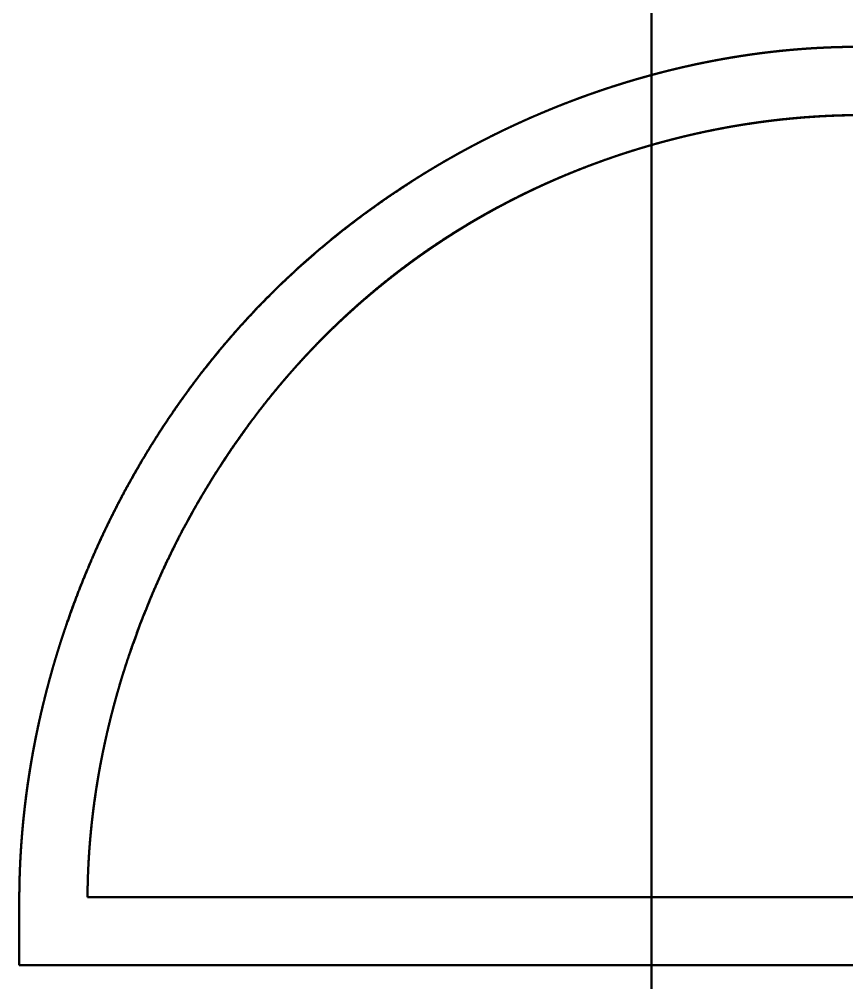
# Paper-space layout 'Layout1' of a CAD drawing. Header units: millimetres. Extents: x 37 to 380, y 30 to 264.
# Drawn here: x 158.498 to 161.734, y 62.038 to 65.805 of the extents above; entities that cross this region are included whole.
import ezdxf

# ---------------------------------------------------------------- set-up
doc = ezdxf.new("R2010")
doc.units = ezdxf.units.MM
doc.layers.add('170', color=7, linetype='Continuous', true_color=0xffffff)

psp = doc.layouts.get("Layout1")

# ---------------------------------------------------------------- linework, layer by layer
at = {"layer": '170', "color": 155, "linetype": 'Continuous', "lineweight": 50}
psp.add_line((158.4984, 62.1059), (158.4982, 62.353), dxfattribs=at)
for points in [[(160.9698, 65.449), (160.9698, 69.096)], [(161.7884, 65.6969), (161.7336, 65.6965)], [(160.9698, 65.3128), (160.9698, 65.5865)], [(160.9698, 65.5865), (160.9698, 65.3128)], [(160.9698, 62.3721), (160.9698, 65.3809)], [(158.4982, 62.353), (158.4984, 62.1059)], [(158.765, 62.3724), (160.9698, 62.3724)], [(160.9698, 62.1059), (160.9698, 62.3724)], [(160.9698, 62.3724), (160.9698, 62.1059)], [(160.9698, 58.9817), (160.9698, 62.1719)]]:
    psp.add_open_spline(points, degree=1, dxfattribs=at)
for points, knots in [([(160.9698, 65.5865), (160.9827, 65.5899), (160.9956, 65.5934), (161.0085, 65.5967), (161.0215, 65.6), (161.0344, 65.6033), (161.0474, 65.6065), (161.0604, 65.6096), (161.0734, 65.6127), (161.0864, 65.6158), (161.0994, 65.6188), (161.1124, 65.6217), (161.1255, 65.6246), (161.1385, 65.6274), (161.1516, 65.6302), (161.1647, 65.6329), (161.1778, 65.6356), (161.1908, 65.6382), (161.204, 65.6408), (161.2171, 65.6433), (161.2302, 65.6457), (161.2433, 65.6481), (161.2565, 65.6505), (161.2696, 65.6527), (161.2828, 65.655), (161.2959, 65.6571), (161.3091, 65.6593), (161.3223, 65.6613), (161.3355, 65.6633), (161.3487, 65.6653), (161.3619, 65.6672), (161.3751, 65.669), (161.3883, 65.6708), (161.4016, 65.6725), (161.4148, 65.6742), (161.428, 65.6758), (161.4413, 65.6773), (161.4545, 65.6788), (161.4678, 65.6802), (161.481, 65.6816), (161.4943, 65.6829), (161.5076, 65.6842), (161.5209, 65.6854), (161.5341, 65.6865), (161.5474, 65.6876), (161.5607, 65.6886), (161.574, 65.6896), (161.5873, 65.6905), (161.6006, 65.6914), (161.6139, 65.6921), (161.6272, 65.6929), (161.6405, 65.6935), (161.6538, 65.6941), (161.6671, 65.6947), (161.6804, 65.6952), (161.6937, 65.6956), (161.707, 65.696), (161.7203, 65.6963), (161.7336, 65.6965)], [0, 0, 0.017262, 0.034525, 0.051794, 0.069071, 0.086331, 0.103602, 0.120855, 0.138132, 0.155392, 0.172664, 0.189919, 0.207186, 0.224449, 0.241713, 0.258962, 0.276235, 0.293482, 0.310754, 0.328, 0.345272, 0.362517, 0.379777, 0.397023, 0.414284, 0.431533, 0.448784, 0.466023, 0.483278, 0.500522, 0.517769, 0.535006, 0.552259, 0.569488, 0.586735, 0.603961, 0.621203, 0.638437, 0.655676, 0.672894, 0.690132, 0.707362, 0.724584, 0.741814, 0.759037, 0.776254, 0.793479, 0.810685, 0.827913, 0.845123, 0.862341, 0.879556, 0.896767, 0.913974, 0.931179, 0.948381, 0.965593, 0.982791, 1, 1]), ([(161.7336, 65.6965), (161.7214, 65.6963), (161.7093, 65.696), (161.6971, 65.6957), (161.6849, 65.6953), (161.6727, 65.6949), (161.6605, 65.6944), (161.6483, 65.6939), (161.6361, 65.6933), (161.6239, 65.6927), (161.6117, 65.692), (161.5995, 65.6913), (161.5872, 65.6905), (161.575, 65.6897), (161.5628, 65.6888), (161.5505, 65.6879), (161.5383, 65.6869), (161.526, 65.6859), (161.5137, 65.6848), (161.5015, 65.6837), (161.4892, 65.6825), (161.4769, 65.6813), (161.4646, 65.68), (161.4523, 65.6786), (161.44, 65.6772), (161.4277, 65.6758), (161.4154, 65.6743), (161.4031, 65.6728), (161.3908, 65.6712), (161.3785, 65.6695), (161.3661, 65.6678), (161.3538, 65.6661), (161.3415, 65.6643), (161.3291, 65.6624), (161.3168, 65.6606), (161.3044, 65.6586), (161.2921, 65.6566), (161.2797, 65.6545), (161.2674, 65.6524), (161.255, 65.6503), (161.2427, 65.6481), (161.2303, 65.6458), (161.2179, 65.6435), (161.2055, 65.6411), (161.1932, 65.6387), (161.1808, 65.6363), (161.1684, 65.6338), (161.156, 65.6312), (161.1436, 65.6286), (161.1312, 65.6259), (161.1188, 65.6232), (161.1064, 65.6204), (161.094, 65.6176), (161.0816, 65.6147), (161.0692, 65.6118), (161.0568, 65.6088), (161.0444, 65.6058), (161.0319, 65.6027), (161.0195, 65.5995), (161.0071, 65.5963), (160.9947, 65.5931), (160.9822, 65.5898), (160.9698, 65.5865)], [0, 0, 0.015726, 0.031453, 0.047195, 0.062939, 0.078712, 0.094474, 0.110265, 0.126046, 0.14187, 0.15767, 0.173515, 0.189337, 0.205203, 0.221061, 0.23695, 0.252831, 0.268744, 0.284649, 0.300586, 0.316516, 0.33248, 0.348437, 0.364441, 0.380425, 0.396444, 0.412457, 0.428505, 0.444547, 0.460626, 0.476685, 0.492795, 0.5089, 0.525042, 0.541166, 0.557342, 0.5735, 0.589696, 0.605889, 0.622121, 0.638337, 0.654606, 0.670872, 0.687165, 0.703456, 0.719787, 0.736117, 0.752476, 0.768833, 0.785245, 0.801643, 0.818083, 0.834512, 0.850981, 0.867451, 0.883966, 0.900468, 0.917027, 0.933574, 0.950166, 0.966746, 0.983375, 1, 1]), ([(160.9698, 65.5865), (160.9575, 65.5831), (160.9452, 65.5797), (160.9329, 65.5762), (160.9207, 65.5727), (160.9084, 65.5692), (160.8962, 65.5656), (160.8839, 65.5619), (160.8717, 65.5583), (160.8595, 65.5545), (160.8473, 65.5507), (160.8351, 65.5469), (160.823, 65.543), (160.8108, 65.5391), (160.7987, 65.5351), (160.7865, 65.5311), (160.7744, 65.527), (160.7623, 65.5229), (160.7502, 65.5187), (160.7381, 65.5145), (160.726, 65.5103), (160.714, 65.5059), (160.702, 65.5016), (160.6899, 65.4972), (160.6779, 65.4927), (160.6659, 65.4882), (160.6539, 65.4837), (160.642, 65.4791), (160.63, 65.4745), (160.618, 65.4698), (160.6061, 65.4651), (160.5942, 65.4603), (160.5823, 65.4555), (160.5704, 65.4506), (160.5585, 65.4457), (160.5467, 65.4407), (160.5348, 65.4357), (160.523, 65.4306), (160.5112, 65.4255), (160.4994, 65.4203), (160.4876, 65.4151), (160.4758, 65.4099), (160.464, 65.4046), (160.4523, 65.3992), (160.4406, 65.3938), (160.4289, 65.3884), (160.4172, 65.3829), (160.4055, 65.3774), (160.3938, 65.3718), (160.3822, 65.3662), (160.3705, 65.3605), (160.3589, 65.3548), (160.3473, 65.349), (160.3357, 65.3432), (160.3241, 65.3373), (160.3126, 65.3314), (160.3011, 65.3255), (160.2895, 65.3194), (160.278, 65.3134), (160.2665, 65.3073), (160.2551, 65.3011), (160.2436, 65.295), (160.2322, 65.2887), (160.2207, 65.2824), (160.2093, 65.2761), (160.198, 65.2697), (160.1866, 65.2633), (160.1752, 65.2568), (160.1639, 65.2503), (160.1526, 65.2437), (160.1413, 65.2371), (160.13, 65.2304), (160.1187, 65.2237), (160.1075, 65.217), (160.0963, 65.2102), (160.0851, 65.2033), (160.0739, 65.1964), (160.0627, 65.1895), (160.0515, 65.1825), (160.0404, 65.1754), (160.0293, 65.1683), (159.9366, 65.1069), (159.8459, 65.0423), (159.7582, 64.9754), (159.6726, 64.9054), (159.59, 64.8329), (159.5098, 64.7577), (159.4324, 64.6797), (159.3578, 64.5992), (159.2858, 64.5158), (159.2167, 64.43), (159.1738, 64.3737), (159.1322, 64.3165), (159.0919, 64.2586), (159.0528, 64.1999), (159.015, 64.1405), (158.9785, 64.0804), (158.9432, 64.0195), (158.9092, 63.9579), (158.8765, 63.8955), (158.8451, 63.8324), (158.8149, 63.7686), (158.786, 63.7041), (158.7583, 63.6387), (158.7319, 63.5728), (158.7067, 63.5059), (158.6829, 63.4386), (158.6737, 63.4115), (158.6647, 63.3844), (158.656, 63.3573), (158.6476, 63.3302), (158.6393, 63.3031), (158.6313, 63.276), (158.6236, 63.2489), (158.616, 63.2217), (158.6088, 63.1946), (158.6017, 63.1675), (158.5949, 63.1404), (158.5883, 63.1132), (158.5819, 63.0861), (158.5758, 63.059), (158.5699, 63.0319), (158.5642, 63.0047), (158.5588, 62.9776), (158.5536, 62.9504), (158.5487, 62.9233), (158.544, 62.8961), (158.5395, 62.869), (158.5352, 62.8418), (158.5312, 62.8147), (158.5274, 62.7875), (158.5238, 62.7604), (158.5205, 62.7332), (158.5174, 62.7061), (158.5145, 62.6789), (158.5119, 62.6518), (158.5095, 62.6246), (158.5073, 62.5974), (158.5054, 62.5703), (158.5037, 62.5431), (158.5022, 62.516), (158.501, 62.4888), (158.4999, 62.4616), (158.4991, 62.4345), (158.4986, 62.4073), (158.4983, 62.3802), (158.4982, 62.353)], [0, 0, 0.002915, 0.005833, 0.008749, 0.011666, 0.014583, 0.017502, 0.020419, 0.023338, 0.026255, 0.029177, 0.032095, 0.035017, 0.037937, 0.040859, 0.043781, 0.046705, 0.049627, 0.052552, 0.055477, 0.058403, 0.061329, 0.064256, 0.067185, 0.070113, 0.073043, 0.075976, 0.078907, 0.081839, 0.084773, 0.087709, 0.090644, 0.093582, 0.096519, 0.099458, 0.102398, 0.105339, 0.108282, 0.111227, 0.114172, 0.117116, 0.120063, 0.123012, 0.125962, 0.128914, 0.131866, 0.13482, 0.137777, 0.140732, 0.143692, 0.14665, 0.149613, 0.152574, 0.15554, 0.158505, 0.161472, 0.16444, 0.167411, 0.170383, 0.173358, 0.176333, 0.17931, 0.182289, 0.18527, 0.188254, 0.191237, 0.194223, 0.197212, 0.200201, 0.203194, 0.206188, 0.209182, 0.21218, 0.215179, 0.21818, 0.221185, 0.224191, 0.227199, 0.230208, 0.233219, 0.236233, 0.26165, 0.287107, 0.312347, 0.337605, 0.362739, 0.38788, 0.41299, 0.438103, 0.463288, 0.488469, 0.504649, 0.520826, 0.536949, 0.553069, 0.569161, 0.585251, 0.601339, 0.617424, 0.633533, 0.64964, 0.665797, 0.681954, 0.698186, 0.714417, 0.73075, 0.747083, 0.753615, 0.760146, 0.766647, 0.773147, 0.779616, 0.786087, 0.792527, 0.798968, 0.805383, 0.811797, 0.818185, 0.824575, 0.83094, 0.837305, 0.843648, 0.849991, 0.856314, 0.862637, 0.868941, 0.875245, 0.881531, 0.887819, 0.894089, 0.900362, 0.906619, 0.912877, 0.919123, 0.925368, 0.931603, 0.937839, 0.944066, 0.950293, 0.956512, 0.962731, 0.968946, 0.97516, 0.981372, 0.987582, 0.993791, 1, 1]), ([(158.4982, 62.353), (158.4982, 62.3661), (158.4983, 62.3792), (158.4984, 62.3925), (158.4986, 62.4057), (158.4988, 62.4191), (158.4991, 62.4325), (158.4995, 62.4461), (158.4999, 62.4596), (158.5004, 62.4733), (158.5009, 62.4871), (158.5016, 62.5009), (158.5022, 62.5148), (158.503, 62.5288), (158.5038, 62.5428), (158.5047, 62.557), (158.5056, 62.5711), (158.5066, 62.5855), (158.5077, 62.5998), (158.5088, 62.6143), (158.5101, 62.6287), (158.5114, 62.6433), (158.5127, 62.658), (158.5142, 62.6727), (158.5157, 62.6875), (158.5173, 62.7024), (158.5189, 62.7173), (158.5207, 62.7323), (158.5225, 62.7474), (158.5244, 62.7626), (158.5264, 62.7778), (158.5285, 62.7931), (158.5306, 62.8084), (158.5329, 62.8239), (158.5352, 62.8394), (158.5376, 62.855), (158.5401, 62.8706), (158.5427, 62.8863), (158.5453, 62.9021), (158.5481, 62.9179), (158.5509, 62.9338), (158.5539, 62.9498), (158.5569, 62.9658), (158.56, 62.982), (158.5632, 62.9981), (158.5665, 63.0144), (158.5699, 63.0306), (158.5734, 63.047), (158.577, 63.0634), (158.5807, 63.0799), (158.5845, 63.0964), (158.5884, 63.113), (158.5924, 63.1296), (158.5965, 63.1464), (158.6007, 63.1631), (158.605, 63.18), (158.6094, 63.1968), (158.6139, 63.2138), (158.6186, 63.2308), (158.6233, 63.2478), (158.6281, 63.2649), (158.6331, 63.2821), (158.6381, 63.2993), (158.6433, 63.3165), (158.6486, 63.3338), (158.654, 63.3512), (158.6595, 63.3686), (158.6652, 63.386), (158.6709, 63.4035), (158.6768, 63.4211), (158.6828, 63.4386), (158.7059, 63.5038), (158.7303, 63.5685), (158.7544, 63.6289), (158.7796, 63.6888), (158.8041, 63.7443), (158.8296, 63.7994), (158.8542, 63.8503), (158.8796, 63.9007), (158.9038, 63.9469), (158.9287, 63.9928), (158.9522, 64.0345), (158.9762, 64.0759), (158.9986, 64.1133), (159.0215, 64.1504), (159.0424, 64.1835), (159.0638, 64.2164), (159.0832, 64.2455), (159.1028, 64.2744), (159.1203, 64.2995), (159.138, 64.3245), (159.1533, 64.3458), (159.1689, 64.367), (159.182, 64.3845), (159.1952, 64.4021), (159.2059, 64.4161), (159.2167, 64.43), (159.2357, 64.4542), (159.255, 64.4783), (159.2742, 64.5019), (159.2937, 64.5253), (159.3132, 64.5483), (159.3329, 64.571), (159.3526, 64.5934), (159.3725, 64.6155), (159.3923, 64.6373), (159.4124, 64.6588), (159.4324, 64.6799), (159.4527, 64.7008), (159.4729, 64.7213), (159.4932, 64.7416), (159.5136, 64.7615), (159.5341, 64.7812), (159.5545, 64.8005), (159.5751, 64.8196), (159.5956, 64.8383), (159.6163, 64.8568), (159.6369, 64.8749), (159.6576, 64.8929), (159.6782, 64.9104), (159.699, 64.9278), (159.7196, 64.9448), (159.7404, 64.9616), (159.7611, 64.9781), (159.7819, 64.9943), (159.8025, 65.0102), (159.8233, 65.026), (159.8439, 65.0413), (159.8647, 65.0566), (159.8853, 65.0714), (159.906, 65.0861), (159.9265, 65.1005), (159.9471, 65.1146), (159.9676, 65.1285), (159.9881, 65.1422), (160.0085, 65.1555), (160.029, 65.1688), (160.0533, 65.1842), (160.0777, 65.1994), (160.1022, 65.2143), (160.1267, 65.229), (160.1512, 65.2435), (160.1759, 65.2577), (160.2005, 65.2716), (160.2252, 65.2853), (160.2499, 65.2988), (160.2747, 65.312), (160.2995, 65.325), (160.3243, 65.3377), (160.3491, 65.3502), (160.374, 65.3624), (160.3988, 65.3744), (160.4238, 65.3862), (160.4486, 65.3977), (160.4736, 65.409), (160.4985, 65.42), (160.5234, 65.4308), (160.5483, 65.4414), (160.5733, 65.4518), (160.5982, 65.4619), (160.6231, 65.4718), (160.648, 65.4814), (160.6729, 65.4908), (160.6977, 65.5), (160.7226, 65.509), (160.7474, 65.5177), (160.7723, 65.5263), (160.7971, 65.5346), (160.8219, 65.5426), (160.8466, 65.5505), (160.8713, 65.5581), (160.896, 65.5655), (160.9206, 65.5727), (160.9452, 65.5797), (160.9698, 65.5865)], [0, 0, 0.002993, 0.005986, 0.009016, 0.012045, 0.015109, 0.018175, 0.021276, 0.024377, 0.027514, 0.030652, 0.033825, 0.036998, 0.040208, 0.043417, 0.046663, 0.049908, 0.05319, 0.056473, 0.059792, 0.06311, 0.066465, 0.06982, 0.073212, 0.076604, 0.080032, 0.08346, 0.086925, 0.090389, 0.093891, 0.097392, 0.10093, 0.104468, 0.108044, 0.111618, 0.115229, 0.118841, 0.12249, 0.126138, 0.129823, 0.133508, 0.13723, 0.140952, 0.144711, 0.14847, 0.152265, 0.156061, 0.159894, 0.163726, 0.167596, 0.171465, 0.175372, 0.179278, 0.183222, 0.187164, 0.191144, 0.195124, 0.199141, 0.203158, 0.207212, 0.211265, 0.215355, 0.219446, 0.223573, 0.227699, 0.231863, 0.236028, 0.240228, 0.244427, 0.248664, 0.252901, 0.268716, 0.284534, 0.299389, 0.314243, 0.328128, 0.342013, 0.354923, 0.367833, 0.379761, 0.391689, 0.402633, 0.413579, 0.423536, 0.433495, 0.442466, 0.451437, 0.459421, 0.467404, 0.474398, 0.481394, 0.4874, 0.493408, 0.498424, 0.503442, 0.507471, 0.5115, 0.518541, 0.525584, 0.532548, 0.539512, 0.546397, 0.553282, 0.560091, 0.5669, 0.573629, 0.58036, 0.587013, 0.593667, 0.600245, 0.60682, 0.61332, 0.619821, 0.626243, 0.632665, 0.639011, 0.645358, 0.651626, 0.657895, 0.664087, 0.670278, 0.676393, 0.682507, 0.688544, 0.694581, 0.70054, 0.706498, 0.71238, 0.718261, 0.724066, 0.72987, 0.735595, 0.741319, 0.746969, 0.752614, 0.758183, 0.763751, 0.770336, 0.776916, 0.783462, 0.790004, 0.796512, 0.803013, 0.809482, 0.815944, 0.822373, 0.828796, 0.835184, 0.841566, 0.847914, 0.854257, 0.860563, 0.866865, 0.873131, 0.87939, 0.885617, 0.891835, 0.898018, 0.904194, 0.910335, 0.916469, 0.922569, 0.92866, 0.934716, 0.940765, 0.94678, 0.952785, 0.958755, 0.964719, 0.970647, 0.976565, 0.982452, 0.988327, 0.994165, 1, 1]), ([(160.9698, 65.3128), (160.9816, 65.3162), (160.9934, 65.3195), (161.0052, 65.3228), (161.0171, 65.326), (161.0289, 65.3291), (161.0407, 65.3322), (161.0526, 65.3353), (161.0644, 65.3383), (161.0762, 65.3413), (161.0881, 65.3442), (161.0999, 65.3471), (161.1118, 65.3499), (161.1236, 65.3527), (161.1355, 65.3554), (161.1473, 65.3581), (161.1592, 65.3607), (161.171, 65.3632), (161.1829, 65.3658), (161.1947, 65.3682), (161.2066, 65.3707), (161.2185, 65.3731), (161.2303, 65.3754), (161.2422, 65.3777), (161.2541, 65.3799), (161.266, 65.3821), (161.2778, 65.3842), (161.2897, 65.3863), (161.3016, 65.3883), (161.3135, 65.3903), (161.3254, 65.3923), (161.3372, 65.3942), (161.3491, 65.396), (161.361, 65.3978), (161.3729, 65.3995), (161.3848, 65.4012), (161.3967, 65.4029), (161.4086, 65.4045), (161.4205, 65.406), (161.4324, 65.4075), (161.4443, 65.409), (161.4562, 65.4104), (161.4681, 65.4118), (161.48, 65.4131), (161.4919, 65.4143), (161.5038, 65.4155), (161.5157, 65.4167), (161.5276, 65.4178), (161.5395, 65.4189), (161.5514, 65.4199), (161.5633, 65.4209), (161.5752, 65.4218), (161.5871, 65.4227), (161.599, 65.4235), (161.6109, 65.4243), (161.6228, 65.425), (161.6347, 65.4257), (161.6466, 65.4263), (161.6585, 65.4269), (161.6704, 65.4275), (161.6824, 65.428), (161.6942, 65.4284), (161.7062, 65.4288), (161.7181, 65.4291), (161.73, 65.4294), (161.7419, 65.4297), (161.7537, 65.4299), (161.7656, 65.43), (161.7776, 65.4302), (161.7894, 65.4302), (161.8013, 65.4302), (161.8132, 65.4302), (161.8251, 65.4301), (161.837, 65.43), (161.8489, 65.4298), (161.8608, 65.4296), (161.8727, 65.4293), (161.8845, 65.429), (161.8964, 65.4286), (161.9083, 65.4282), (161.9202, 65.4277), (161.932, 65.4272), (161.9439, 65.4267), (161.9558, 65.426), (161.9677, 65.4254), (161.9795, 65.4247), (161.9914, 65.4239), (162.0032, 65.4231), (162.0151, 65.4223), (162.0269, 65.4214), (162.0388, 65.4205), (162.0506, 65.4195), (162.0625, 65.4184), (162.0743, 65.4174), (162.0861, 65.4162), (162.098, 65.4151), (162.1098, 65.4138), (162.1216, 65.4126), (162.1334, 65.4113), (162.1453, 65.4099), (162.1571, 65.4085), (162.1689, 65.407), (162.1807, 65.4055), (162.1925, 65.404), (162.2043, 65.4024), (162.2161, 65.4007), (162.2278, 65.399), (162.2396, 65.3973), (162.2514, 65.3955), (162.2632, 65.3937), (162.2749, 65.3918), (162.2867, 65.3899), (162.2985, 65.3879), (162.3102, 65.3859), (162.3219, 65.3838), (162.3337, 65.3817), (162.3454, 65.3795), (162.3571, 65.3773), (162.3689, 65.3751), (162.3806, 65.3728), (162.3923, 65.3704), (162.404, 65.368), (162.4157, 65.3656), (162.4274, 65.3631), (162.4391, 65.3606), (162.4508, 65.358), (162.4624, 65.3554), (162.4741, 65.3527), (162.4857, 65.35), (162.4974, 65.3472), (162.509, 65.3444), (162.5207, 65.3415), (162.5323, 65.3386), (162.5576, 65.3322), (162.5828, 65.3255), (162.6079, 65.3186), (162.6329, 65.3116), (162.6578, 65.3043), (162.6826, 65.2968), (162.7073, 65.2892), (162.7319, 65.2813), (162.7563, 65.2732), (162.7808, 65.265), (162.805, 65.2565), (162.8292, 65.2479), (162.8533, 65.2391), (162.8773, 65.23), (162.9011, 65.2208), (162.9249, 65.2114), (162.9485, 65.2017), (162.9721, 65.1919), (162.9955, 65.1819), (163.0188, 65.1717), (163.0421, 65.1613), (163.0652, 65.1507), (163.0882, 65.14), (163.111, 65.129), (163.1338, 65.1178), (163.1565, 65.1065), (163.179, 65.0949), (163.2015, 65.0832), (163.2238, 65.0713), (163.246, 65.0592), (163.2681, 65.0469), (163.2901, 65.0344), (163.312, 65.0217), (163.3337, 65.0088), (163.3554, 64.9957), (163.3769, 64.9825), (163.3983, 64.9691), (163.4196, 64.9554), (163.4408, 64.9416), (163.4619, 64.9276), (163.4829, 64.9134), (163.5037, 64.8991), (163.5245, 64.8845), (163.5451, 64.8698), (163.5656, 64.8548), (163.5859, 64.8397), (163.6062, 64.8244), (163.6264, 64.8089), (163.6464, 64.7933), (163.6664, 64.7774), (163.6862, 64.7614), (163.7059, 64.7452), (163.7255, 64.7287), (163.7449, 64.7122), (163.7643, 64.6954), (163.7835, 64.6784), (163.8027, 64.6613), (163.8217, 64.644), (163.8406, 64.6265), (163.8594, 64.6088), (163.8781, 64.5909), (163.8966, 64.5729), (163.9151, 64.5547), (163.9335, 64.5363), (163.9517, 64.5176), (163.9698, 64.4989)], [0, 0, 0.003753, 0.007511, 0.01126, 0.015008, 0.018753, 0.022497, 0.026233, 0.029973, 0.033702, 0.037437, 0.041163, 0.044888, 0.048609, 0.05233, 0.056045, 0.059763, 0.063474, 0.067186, 0.070891, 0.074596, 0.078298, 0.082001, 0.085697, 0.089394, 0.093088, 0.09678, 0.100469, 0.104158, 0.107842, 0.11153, 0.115209, 0.118892, 0.122569, 0.126248, 0.129921, 0.133595, 0.137268, 0.140938, 0.144607, 0.148273, 0.151938, 0.155605, 0.159266, 0.162929, 0.166588, 0.170248, 0.173906, 0.177564, 0.181217, 0.184872, 0.188525, 0.192178, 0.195829, 0.19948, 0.203126, 0.206778, 0.210423, 0.21407, 0.217716, 0.221362, 0.225004, 0.228649, 0.23229, 0.235934, 0.239574, 0.243214, 0.246854, 0.250497, 0.254134, 0.257773, 0.261413, 0.265049, 0.268686, 0.272326, 0.275963, 0.2796, 0.283235, 0.286873, 0.290509, 0.294145, 0.297778, 0.301415, 0.30505, 0.308689, 0.312322, 0.315959, 0.319595, 0.323231, 0.326868, 0.330503, 0.334139, 0.337777, 0.341412, 0.345049, 0.348688, 0.352324, 0.355963, 0.359603, 0.363241, 0.366881, 0.370519, 0.37416, 0.377802, 0.381443, 0.385082, 0.388727, 0.392368, 0.396014, 0.399659, 0.403303, 0.40695, 0.410595, 0.414243, 0.417891, 0.421541, 0.42519, 0.428842, 0.432493, 0.436147, 0.439801, 0.443455, 0.447111, 0.450768, 0.454427, 0.458086, 0.461745, 0.465408, 0.46907, 0.472736, 0.476399, 0.480068, 0.483735, 0.491716, 0.499694, 0.507651, 0.515603, 0.523532, 0.531461, 0.539367, 0.547271, 0.555154, 0.563039, 0.5709, 0.578761, 0.586606, 0.594447, 0.602272, 0.610096, 0.617903, 0.62571, 0.633505, 0.641295, 0.649075, 0.656852, 0.664622, 0.672386, 0.680147, 0.6879, 0.695651, 0.703398, 0.711144, 0.718884, 0.726626, 0.734361, 0.742099, 0.749833, 0.75757, 0.765303, 0.773041, 0.780774, 0.788518, 0.796255, 0.804001, 0.811745, 0.8195, 0.82725, 0.835015, 0.842774, 0.85055, 0.858325, 0.866112, 0.873898, 0.881704, 0.889506, 0.89733, 0.905148, 0.912993, 0.920834, 0.928699, 0.93656, 0.94445, 0.952338, 0.960254, 0.968168, 0.976111, 0.984054, 0.992027, 1, 1]), ([(163.9698, 64.4989), (163.9607, 64.5084), (163.9515, 64.5178), (163.9424, 64.5272), (163.9332, 64.5365), (163.924, 64.5457), (163.9148, 64.5549), (163.9055, 64.564), (163.8963, 64.5731), (163.887, 64.5821), (163.8777, 64.5911), (163.8684, 64.6), (163.859, 64.6088), (163.8497, 64.6176), (163.8403, 64.6263), (163.8309, 64.635), (163.8215, 64.6436), (163.8121, 64.6522), (163.8026, 64.6607), (163.7932, 64.6691), (163.7837, 64.6775), (163.7742, 64.6858), (163.7647, 64.6941), (163.7552, 64.7023), (163.7457, 64.7105), (163.7362, 64.7186), (163.7266, 64.7266), (163.7171, 64.7346), (163.7075, 64.7425), (163.6979, 64.7504), (163.6883, 64.7583), (163.6787, 64.766), (163.669, 64.7737), (163.6594, 64.7814), (163.6497, 64.789), (163.6401, 64.7965), (163.6304, 64.804), (163.6208, 64.8115), (163.6111, 64.8189), (163.6014, 64.8262), (163.5917, 64.8335), (163.5819, 64.8407), (163.5722, 64.8479), (163.5625, 64.855), (163.5528, 64.8621), (163.543, 64.8691), (163.5333, 64.876), (163.5235, 64.8829), (163.5137, 64.8898), (163.504, 64.8966), (163.4942, 64.9033), (163.4844, 64.91), (163.4746, 64.9167), (163.4648, 64.9232), (163.455, 64.9298), (163.4452, 64.9363), (163.4354, 64.9427), (163.4256, 64.9491), (163.4158, 64.9554), (163.406, 64.9617), (163.3961, 64.9679), (163.3863, 64.9741), (163.3765, 64.9802), (163.3666, 64.9863), (163.3568, 64.9923), (163.347, 64.9983), (163.3371, 65.0042), (163.3273, 65.0101), (163.3175, 65.0159), (163.3076, 65.0216), (163.2978, 65.0274), (163.288, 65.033), (163.2781, 65.0387), (163.2683, 65.0442), (163.2584, 65.0498), (163.2486, 65.0552), (163.2388, 65.0607), (163.2289, 65.066), (163.2191, 65.0714), (163.2093, 65.0766), (163.1994, 65.0819), (163.1896, 65.0871), (163.1798, 65.0922), (163.17, 65.0973), (163.1602, 65.1023), (163.1504, 65.1073), (163.1406, 65.1123), (163.1308, 65.1171), (163.121, 65.122), (163.1112, 65.1268), (163.1014, 65.1316), (163.0916, 65.1363), (163.0818, 65.1409), (163.0721, 65.1455), (163.0623, 65.1501), (163.0526, 65.1546), (163.0428, 65.1591), (163.0331, 65.1635), (163.0233, 65.1679), (163.0136, 65.1723), (163.0039, 65.1766), (162.9942, 65.1808), (162.9845, 65.185), (162.9748, 65.1892), (162.9651, 65.1933), (162.9554, 65.1974), (162.9457, 65.2014), (162.9361, 65.2054), (162.9264, 65.2094), (162.9168, 65.2132), (162.9072, 65.2171), (162.8975, 65.2209), (162.8879, 65.2247), (162.8783, 65.2284), (162.8687, 65.2321), (162.8592, 65.2357), (162.8496, 65.2393), (162.84, 65.2429), (162.8305, 65.2464), (162.821, 65.2499), (162.8114, 65.2533), (162.8019, 65.2567), (162.7924, 65.2601), (162.7829, 65.2634), (162.7734, 65.2666), (162.764, 65.2699), (162.7545, 65.2731), (162.7451, 65.2762), (162.7357, 65.2793), (162.7263, 65.2824), (162.7169, 65.2854), (162.7075, 65.2884), (162.6981, 65.2914), (162.6888, 65.2943), (162.6795, 65.2972), (162.6701, 65.3), (162.6608, 65.3028), (162.6516, 65.3056), (162.6423, 65.3083), (162.633, 65.311), (162.6238, 65.3137), (162.6145, 65.3163), (162.6053, 65.3189), (162.5961, 65.3214), (162.5869, 65.3239), (162.5778, 65.3264), (162.5686, 65.3289), (162.5595, 65.3313), (162.5504, 65.3336), (162.5413, 65.336), (162.5322, 65.3383), (162.5071, 65.3445), (162.482, 65.3505), (162.4568, 65.3563), (162.4316, 65.3618), (162.4064, 65.3672), (162.3812, 65.3723), (162.3559, 65.3772), (162.3305, 65.3819), (162.3052, 65.3864), (162.2798, 65.3906), (162.2545, 65.3946), (162.2291, 65.3985), (162.2036, 65.4021), (162.1782, 65.4055), (162.1528, 65.4086), (162.1273, 65.4116), (162.1018, 65.4143), (162.0763, 65.4168), (162.0508, 65.4191), (162.0253, 65.4212), (161.9998, 65.423), (161.9743, 65.4247), (161.9488, 65.4261), (161.9233, 65.4273), (161.8978, 65.4282), (161.8722, 65.429), (161.8467, 65.4295), (161.8212, 65.4298), (161.7957, 65.4299), (161.7702, 65.4298), (161.7447, 65.4295), (161.7193, 65.4289), (161.6938, 65.4281), (161.6683, 65.4271), (161.6429, 65.4259), (161.6175, 65.4244), (161.5921, 65.4227), (161.5667, 65.4209), (161.5414, 65.4187), (161.5161, 65.4164), (161.4908, 65.4139), (161.4655, 65.4112), (161.4403, 65.4082), (161.4151, 65.405), (161.3899, 65.4017), (161.3648, 65.3981), (161.3397, 65.3943), (161.3147, 65.3903), (161.2897, 65.3861), (161.2648, 65.3817), (161.2399, 65.377), (161.215, 65.3722), (161.1902, 65.3672), (161.1655, 65.3619), (161.1408, 65.3565), (161.1162, 65.3509), (161.0916, 65.345), (161.0671, 65.339), (161.0427, 65.3327), (161.0183, 65.3263), (160.994, 65.3196), (160.9698, 65.3128)], [0, 0, 0.004021, 0.008043, 0.012046, 0.016052, 0.020041, 0.024028, 0.027999, 0.031973, 0.035927, 0.039883, 0.043823, 0.047762, 0.051684, 0.055608, 0.059513, 0.06342, 0.06731, 0.071202, 0.075076, 0.078951, 0.082807, 0.086666, 0.09051, 0.094351, 0.098177, 0.102006, 0.105815, 0.109626, 0.113421, 0.117215, 0.120994, 0.124773, 0.128537, 0.132299, 0.136048, 0.139795, 0.143525, 0.147259, 0.150975, 0.154691, 0.158393, 0.162092, 0.165778, 0.169464, 0.173134, 0.176801, 0.180458, 0.184113, 0.187751, 0.19139, 0.195014, 0.198638, 0.202247, 0.205855, 0.209449, 0.213042, 0.21662, 0.220199, 0.223761, 0.227325, 0.230871, 0.234421, 0.237954, 0.241485, 0.245004, 0.248519, 0.252022, 0.255524, 0.259011, 0.262497, 0.26597, 0.269441, 0.272898, 0.276352, 0.279794, 0.283236, 0.286661, 0.290086, 0.293497, 0.296908, 0.300302, 0.303697, 0.307074, 0.310455, 0.313819, 0.317184, 0.320533, 0.323879, 0.327212, 0.330546, 0.333863, 0.337182, 0.340484, 0.343788, 0.347072, 0.350362, 0.353632, 0.356903, 0.360159, 0.363417, 0.366656, 0.369899, 0.373121, 0.376348, 0.379558, 0.382768, 0.385964, 0.389158, 0.392335, 0.395513, 0.398677, 0.40184, 0.404988, 0.408136, 0.411269, 0.414401, 0.41752, 0.420638, 0.423738, 0.426841, 0.429927, 0.433013, 0.436082, 0.439153, 0.442208, 0.445266, 0.448304, 0.451345, 0.45437, 0.457394, 0.460403, 0.463411, 0.466406, 0.469399, 0.472378, 0.475355, 0.478318, 0.481282, 0.484228, 0.487176, 0.490109, 0.493039, 0.495957, 0.498872, 0.501772, 0.504673, 0.507558, 0.510444, 0.513314, 0.516186, 0.524094, 0.532002, 0.5399, 0.5478, 0.555692, 0.563579, 0.571463, 0.579344, 0.587216, 0.595087, 0.602953, 0.610814, 0.61867, 0.626526, 0.634373, 0.642218, 0.650059, 0.657897, 0.665731, 0.67356, 0.68139, 0.689212, 0.697033, 0.704851, 0.712666, 0.720478, 0.728286, 0.736093, 0.743899, 0.751699, 0.759503, 0.767298, 0.775095, 0.782888, 0.790685, 0.798472, 0.806263, 0.814046, 0.821831, 0.829609, 0.837391, 0.845163, 0.85294, 0.860706, 0.868476, 0.87624, 0.884004, 0.891759, 0.899518, 0.907268, 0.915018, 0.922761, 0.930507, 0.93824, 0.945981, 0.953706, 0.961435, 0.969155, 0.976877, 0.984586, 0.992297, 1, 1]), ([(158.765, 62.3724), (158.7651, 62.3859), (158.7652, 62.3993), (158.7655, 62.4128), (158.7658, 62.4263), (158.7662, 62.4397), (158.7666, 62.4532), (158.7671, 62.4667), (158.7677, 62.4802), (158.7683, 62.4936), (158.769, 62.5071), (158.7697, 62.5206), (158.7706, 62.5341), (158.7714, 62.5476), (158.7724, 62.5611), (158.7734, 62.5746), (158.7745, 62.5882), (158.7756, 62.6017), (158.7768, 62.6152), (158.7781, 62.6287), (158.7795, 62.6423), (158.7809, 62.6558), (158.7823, 62.6693), (158.7839, 62.6829), (158.7855, 62.6964), (158.7871, 62.71), (158.7888, 62.7235), (158.7906, 62.7371), (158.7925, 62.7506), (158.7944, 62.7642), (158.7964, 62.7778), (158.7985, 62.7914), (158.8006, 62.8049), (158.8028, 62.8185), (158.805, 62.8321), (158.8073, 62.8457), (158.8097, 62.8593), (158.8121, 62.8729), (158.8146, 62.8865), (158.8172, 62.9001), (158.8199, 62.9137), (158.8225, 62.9273), (158.8253, 62.9409), (158.8282, 62.9545), (158.831, 62.9681), (158.834, 62.9818), (158.837, 62.9954), (158.8401, 63.009), (158.8433, 63.0227), (158.8465, 63.0363), (158.8498, 63.0499), (158.8532, 63.0636), (158.8566, 63.0772), (158.86, 63.0909), (158.8636, 63.1045), (158.8672, 63.1182), (158.8709, 63.1319), (158.8746, 63.1455), (158.8784, 63.1592), (158.8823, 63.1729), (158.8863, 63.1866), (158.8903, 63.2002), (158.8943, 63.2139), (158.8985, 63.2276), (158.9027, 63.2413), (158.9069, 63.255), (158.9113, 63.2687), (158.9157, 63.2824), (158.9201, 63.2961), (158.9247, 63.3098), (158.9293, 63.3235), (158.9727, 63.4445), (159.0208, 63.5638), (159.0731, 63.6803), (159.13, 63.7947), (159.1913, 63.9067), (159.257, 64.0161), (159.3272, 64.1235), (159.4016, 64.2279), (159.4167, 64.2481), (159.432, 64.2682), (159.4473, 64.2881), (159.4628, 64.3078), (159.4784, 64.3273), (159.4942, 64.3467), (159.51, 64.3659), (159.526, 64.385), (159.5421, 64.4038), (159.5583, 64.4226), (159.5747, 64.4411), (159.5912, 64.4595), (159.6077, 64.4777), (159.6245, 64.4958), (159.6413, 64.5136), (159.6582, 64.5313), (159.6753, 64.5489), (159.6925, 64.5663), (159.7098, 64.5835), (159.7272, 64.6005), (159.7448, 64.6174), (159.7625, 64.6341), (159.7802, 64.6506), (159.7981, 64.667), (159.8162, 64.6832), (159.8343, 64.6992), (159.8525, 64.7151), (159.8709, 64.7308), (159.8894, 64.7463), (159.908, 64.7617), (159.9267, 64.7769), (159.9455, 64.7919), (159.9645, 64.8067), (159.9835, 64.8214), (160.0027, 64.8359), (160.0219, 64.8503), (160.0413, 64.8645), (160.0608, 64.8785), (160.0804, 64.8923), (160.1001, 64.906), (160.12, 64.9195), (160.1399, 64.9328), (160.1599, 64.946), (160.1801, 64.959), (160.2003, 64.9718), (160.2207, 64.9844), (160.2411, 64.9969), (160.2617, 65.0092), (160.2823, 65.0214), (160.3031, 65.0333), (160.324, 65.0451), (160.3449, 65.0568), (160.366, 65.0682), (160.3872, 65.0795), (160.4084, 65.0906), (160.4298, 65.1016), (160.4512, 65.1124), (160.4728, 65.123), (160.4944, 65.1334), (160.5162, 65.1437), (160.538, 65.1538), (160.56, 65.1637), (160.582, 65.1734), (160.6041, 65.183), (160.6263, 65.1924), (160.6486, 65.2016), (160.671, 65.2107), (160.6934, 65.2196), (160.716, 65.2283), (160.7387, 65.2368), (160.7614, 65.2452), (160.7842, 65.2534), (160.8072, 65.2615), (160.8301, 65.2693), (160.8532, 65.277), (160.8763, 65.2845), (160.8996, 65.2919), (160.9229, 65.299), (160.9464, 65.306), (160.9698, 65.3128)], [0, 0, 0.003419, 0.006837, 0.010258, 0.013679, 0.017103, 0.020526, 0.023954, 0.027381, 0.030811, 0.034242, 0.037677, 0.041111, 0.044551, 0.04799, 0.051432, 0.054875, 0.058323, 0.061772, 0.065225, 0.068678, 0.072136, 0.075594, 0.079059, 0.082522, 0.085992, 0.089462, 0.092939, 0.096414, 0.099896, 0.103379, 0.106869, 0.110358, 0.113854, 0.117351, 0.120855, 0.124359, 0.127869, 0.131382, 0.1349, 0.13842, 0.141946, 0.145474, 0.14901, 0.152547, 0.156091, 0.159636, 0.163189, 0.166742, 0.170305, 0.173869, 0.177441, 0.181014, 0.184596, 0.188177, 0.19177, 0.195363, 0.198965, 0.202567, 0.20618, 0.209794, 0.213418, 0.217043, 0.220677, 0.224313, 0.227959, 0.231606, 0.235264, 0.238922, 0.242592, 0.246263, 0.27893, 0.311603, 0.344059, 0.376515, 0.408941, 0.441372, 0.473959, 0.506544, 0.512949, 0.519353, 0.52573, 0.532104, 0.538454, 0.544801, 0.551123, 0.557447, 0.563745, 0.570044, 0.576319, 0.582594, 0.588847, 0.595102, 0.601335, 0.607568, 0.613782, 0.619998, 0.626195, 0.632392, 0.638573, 0.644755, 0.650922, 0.657088, 0.663241, 0.669394, 0.675535, 0.681676, 0.687807, 0.693938, 0.700059, 0.706177, 0.712291, 0.718404, 0.724511, 0.730613, 0.736716, 0.742814, 0.748911, 0.755005, 0.761098, 0.767187, 0.773278, 0.779365, 0.785456, 0.791541, 0.797631, 0.803717, 0.809807, 0.815895, 0.821985, 0.828075, 0.834169, 0.840261, 0.846359, 0.852454, 0.858557, 0.864656, 0.870765, 0.876871, 0.882986, 0.889098, 0.89522, 0.901338, 0.907471, 0.913596, 0.919738, 0.925871, 0.932024, 0.938167, 0.944329, 0.950484, 0.956658, 0.962824, 0.969009, 0.975188, 0.981389, 0.98758, 0.993793, 1, 1]), ([(160.9698, 65.3128), (160.9581, 65.3095), (160.9464, 65.306), (160.9347, 65.3025), (160.9229, 65.299), (160.9112, 65.2954), (160.8994, 65.2917), (160.8875, 65.288), (160.8757, 65.2842), (160.8639, 65.2804), (160.852, 65.2765), (160.8401, 65.2725), (160.8282, 65.2685), (160.8162, 65.2644), (160.8043, 65.2603), (160.7923, 65.2561), (160.7803, 65.2518), (160.7683, 65.2474), (160.7563, 65.2431), (160.7442, 65.2386), (160.7322, 65.2341), (160.7201, 65.2295), (160.708, 65.2248), (160.6959, 65.2201), (160.6838, 65.2153), (160.6717, 65.2104), (160.6596, 65.2055), (160.6474, 65.2005), (160.6352, 65.1955), (160.6231, 65.1903), (160.6109, 65.1851), (160.5987, 65.1799), (160.5865, 65.1745), (160.5742, 65.1691), (160.562, 65.1637), (160.5498, 65.1581), (160.5375, 65.1525), (160.5253, 65.1468), (160.513, 65.1411), (160.5008, 65.1352), (160.4885, 65.1293), (160.4762, 65.1234), (160.4639, 65.1173), (160.4516, 65.1112), (160.4393, 65.105), (160.427, 65.0987), (160.4147, 65.0924), (160.4024, 65.086), (160.3901, 65.0795), (160.3778, 65.0729), (160.3655, 65.0663), (160.3532, 65.0595), (160.3409, 65.0527), (160.3285, 65.0459), (160.3162, 65.0389), (160.3039, 65.0319), (160.2916, 65.0248), (160.2792, 65.0176), (160.2669, 65.0103), (160.2546, 65.003), (160.2423, 64.9955), (160.23, 64.988), (160.2177, 64.9804), (160.2054, 64.9728), (160.1931, 64.965), (160.1808, 64.9572), (160.1685, 64.9493), (160.1562, 64.9413), (160.144, 64.9332), (160.1317, 64.925), (160.1195, 64.9168), (160.1072, 64.9085), (160.095, 64.9001), (160.0827, 64.8915), (160.0705, 64.883), (160.0583, 64.8743), (160.0461, 64.8655), (160.0339, 64.8567), (160.0218, 64.8478), (160.0096, 64.8387), (159.9975, 64.8297), (159.9853, 64.8205), (159.9732, 64.8112), (159.9611, 64.8018), (159.949, 64.7924), (159.937, 64.7828), (159.9249, 64.7732), (159.9129, 64.7634), (159.9009, 64.7536), (159.8889, 64.7437), (159.8769, 64.7337), (159.865, 64.7236), (159.8531, 64.7135), (159.8411, 64.7032), (159.8293, 64.6928), (159.8174, 64.6824), (159.8056, 64.6718), (159.7937, 64.6612), (159.782, 64.6505), (159.7702, 64.6396), (159.7585, 64.6287), (159.7468, 64.6177), (159.7351, 64.6066), (159.7234, 64.5953), (159.7118, 64.5841), (159.7002, 64.5726), (159.6887, 64.5612), (159.6772, 64.5495), (159.6657, 64.5379), (159.6542, 64.5261), (159.6428, 64.5142), (159.6314, 64.5022), (159.6201, 64.4901), (159.6087, 64.4779), (159.5975, 64.4656), (159.5862, 64.4532), (159.575, 64.4408), (159.5638, 64.4282), (159.5527, 64.4155), (159.5416, 64.4027), (159.5306, 64.3899), (159.5196, 64.3769), (159.5087, 64.3639), (159.4977, 64.3507), (159.4869, 64.3375), (159.476, 64.3241), (159.4653, 64.3107), (159.4545, 64.2971), (159.4439, 64.2835), (159.4332, 64.2697), (159.4226, 64.2559), (159.4121, 64.2419), (159.4016, 64.2279), (159.3697, 64.1842), (159.3385, 64.1399), (159.3012, 64.0847), (159.265, 64.0287), (159.2235, 63.9613), (159.1837, 63.8928), (159.1396, 63.8124), (159.0978, 63.7308), (159.0531, 63.6367), (159.0113, 63.5413), (158.9683, 63.4331), (158.9291, 63.3236), (158.9175, 63.2887), (158.9063, 63.2537), (158.8958, 63.2194), (158.8856, 63.185), (158.8761, 63.1513), (158.8669, 63.1175), (158.8583, 63.0844), (158.8501, 63.0513), (158.8424, 63.0189), (158.8351, 62.9864), (158.8283, 62.9547), (158.8218, 62.9229), (158.8158, 62.8919), (158.8101, 62.8609), (158.8049, 62.8306), (158.8, 62.8003), (158.7956, 62.7708), (158.7914, 62.7413), (158.7876, 62.7125), (158.7841, 62.6838), (158.781, 62.6558), (158.7782, 62.6278), (158.7757, 62.6007), (158.7734, 62.5735), (158.7715, 62.5472), (158.7698, 62.5208), (158.7684, 62.4952), (158.7672, 62.4697), (158.7663, 62.445), (158.7657, 62.4202), (158.7652, 62.3963), (158.765, 62.3724)], [0, 0, 0.003095, 0.006189, 0.009301, 0.012418, 0.015549, 0.018684, 0.021836, 0.02499, 0.02816, 0.031333, 0.034524, 0.037715, 0.040924, 0.044137, 0.047363, 0.050595, 0.053843, 0.057092, 0.060358, 0.063627, 0.066911, 0.070199, 0.073503, 0.07681, 0.080134, 0.083458, 0.0868, 0.090145, 0.093504, 0.096868, 0.100248, 0.10363, 0.107027, 0.110428, 0.113845, 0.117265, 0.120702, 0.124137, 0.127594, 0.13105, 0.134523, 0.138, 0.141491, 0.144987, 0.148498, 0.152011, 0.155544, 0.159077, 0.162626, 0.166179, 0.169748, 0.173318, 0.176909, 0.1805, 0.184108, 0.187719, 0.191347, 0.194975, 0.198624, 0.202273, 0.205941, 0.209609, 0.213298, 0.216986, 0.220694, 0.224403, 0.228129, 0.231859, 0.235606, 0.239355, 0.243124, 0.246892, 0.250681, 0.254471, 0.25828, 0.262091, 0.26592, 0.269751, 0.273602, 0.277452, 0.281324, 0.285197, 0.28909, 0.292985, 0.296897, 0.300813, 0.304748, 0.308683, 0.312641, 0.316599, 0.320579, 0.324557, 0.328558, 0.332559, 0.336582, 0.340606, 0.344651, 0.348697, 0.352763, 0.356833, 0.360923, 0.365013, 0.369127, 0.37324, 0.377377, 0.381513, 0.385674, 0.389834, 0.394017, 0.398201, 0.402407, 0.406615, 0.410846, 0.415077, 0.419332, 0.423586, 0.427865, 0.432145, 0.436446, 0.440748, 0.445076, 0.4494, 0.453752, 0.458101, 0.462473, 0.466849, 0.471244, 0.475641, 0.480063, 0.484483, 0.488926, 0.493371, 0.507132, 0.520895, 0.537832, 0.554769, 0.574891, 0.595013, 0.618316, 0.64162, 0.668085, 0.69455, 0.724126, 0.753699, 0.763035, 0.772371, 0.781489, 0.790607, 0.799504, 0.808404, 0.817082, 0.825761, 0.834221, 0.842681, 0.85092, 0.859161, 0.867179, 0.8752, 0.883001, 0.890802, 0.898384, 0.905967, 0.91333, 0.920693, 0.92784, 0.934987, 0.941917, 0.948847, 0.955562, 0.962276, 0.968777, 0.975277, 0.981564, 0.987851, 0.993925, 1, 1]), ([(160.9698, 62.3724), (160.9384, 62.3724), (160.907, 62.3724), (160.8754, 62.3724), (160.8438, 62.3724), (160.8121, 62.3724), (160.7803, 62.3724), (160.7484, 62.3724), (160.7324, 62.3724), (160.7004, 62.3724), (160.6683, 62.3724), (160.6522, 62.3724), (160.62, 62.3724), (160.5876, 62.3724), (160.5552, 62.3724), (160.5227, 62.3724), (160.4902, 62.3724), (160.4575, 62.3724), (160.4412, 62.3724), (160.4084, 62.3724), (160.3755, 62.3724), (160.3591, 62.3724), (160.3261, 62.3724), (160.2931, 62.3724), (160.26, 62.3724), (160.2268, 62.3724), (160.1936, 62.3724), (160.1603, 62.3724), (160.1269, 62.3724), (160.1102, 62.3724), (160.0767, 62.3724), (160.06, 62.3724), (160.0264, 62.3724), (159.9928, 62.3724), (159.976, 62.3724), (159.9423, 62.3724), (159.9086, 62.3724), (159.8917, 62.3724), (159.8579, 62.3724), (159.8409, 62.3724), (159.8071, 62.3724), (159.7731, 62.3724), (159.7392, 62.3724), (159.7052, 62.3724), (159.6711, 62.3724), (159.6371, 62.3724), (159.62, 62.3724), (159.5859, 62.3724), (159.5518, 62.3724), (159.5176, 62.3724), (159.5005, 62.3724), (159.4663, 62.3724), (159.4321, 62.3724), (159.3979, 62.3724), (159.3636, 62.3724), (159.3465, 62.3724), (159.3122, 62.3724), (159.278, 62.3724), (159.2437, 62.3724), (159.2094, 62.3724), (159.1752, 62.3724), (159.1409, 62.3724), (159.1067, 62.3724), (159.0895, 62.3724), (159.0553, 62.3724), (159.0211, 62.3724), (158.9868, 62.3724), (158.9526, 62.3724), (158.9185, 62.3724), (158.8843, 62.3724), (158.8672, 62.3724), (158.8331, 62.3724), (158.8161, 62.3724), (158.782, 62.3724), (158.765, 62.3724)], [0, 0, 0.014227, 0.028491, 0.042797, 0.057141, 0.071527, 0.085951, 0.100416, 0.107668, 0.12219, 0.136754, 0.144052, 0.158673, 0.173331, 0.188031, 0.202764, 0.217539, 0.232347, 0.239767, 0.254627, 0.269524, 0.276986, 0.29193, 0.306911, 0.321925, 0.336972, 0.352048, 0.367155, 0.382291, 0.389871, 0.405045, 0.412643, 0.427864, 0.443107, 0.450739, 0.46602, 0.48132, 0.48898, 0.504317, 0.511995, 0.527361, 0.54275, 0.558153, 0.573575, 0.589011, 0.604466, 0.612196, 0.627665, 0.643152, 0.658645, 0.666398, 0.681909, 0.697425, 0.71295, 0.72848, 0.736247, 0.751786, 0.767325, 0.782864, 0.798408, 0.813947, 0.829486, 0.845026, 0.852793, 0.868323, 0.883848, 0.899368, 0.914879, 0.930381, 0.945873, 0.953612, 0.969086, 0.97682, 0.992275, 1, 1]), ([(163.9698, 62.3724), (163.938, 62.3724), (163.9221, 62.3724), (163.8902, 62.3724), (163.8581, 62.3724), (163.842, 62.3724), (163.8098, 62.3724), (163.7774, 62.3724), (163.7449, 62.3724), (163.7122, 62.3724), (163.6959, 62.3724), (163.663, 62.3724), (163.6466, 62.3724), (163.6136, 62.3724), (163.5805, 62.3724), (163.5472, 62.3724), (163.5138, 62.3724), (163.4804, 62.3724), (163.4468, 62.3724), (163.413, 62.3724), (163.3792, 62.3724), (163.3452, 62.3724), (163.3112, 62.3724), (163.2941, 62.3724), (163.2598, 62.3724), (163.2427, 62.3724), (163.2083, 62.3724), (163.191, 62.3725), (163.1565, 62.3725), (163.1218, 62.3725), (163.0871, 62.3725), (163.0522, 62.3725), (163.0172, 62.3725), (162.9822, 62.3725), (162.9471, 62.3725), (162.9118, 62.3725), (162.8765, 62.3725), (162.8411, 62.3725), (162.8056, 62.3725), (162.77, 62.3725), (162.7343, 62.3725), (162.6986, 62.3725), (162.6807, 62.3725), (162.6449, 62.3725), (162.609, 62.3725), (162.573, 62.3725), (162.537, 62.3725), (162.5189, 62.3725), (162.4828, 62.3725), (162.4466, 62.3725), (162.4104, 62.3725), (162.3741, 62.3725), (162.356, 62.3725), (162.3196, 62.3725), (162.2832, 62.3725), (162.265, 62.3725), (162.2286, 62.3725), (162.1921, 62.3725), (162.1556, 62.3725), (162.1373, 62.3725), (162.1008, 62.3725), (162.0642, 62.3725), (162.0276, 62.3725), (162.0093, 62.3725), (161.9727, 62.3725), (161.936, 62.3724), (161.8994, 62.3724), (161.8627, 62.3724), (161.8261, 62.3724), (161.7894, 62.3724), (161.7527, 62.3724), (161.7161, 62.3724), (161.6795, 62.3724), (161.6428, 62.3724), (161.6062, 62.3724), (161.5696, 62.3724), (161.533, 62.3724), (161.4965, 62.3724), (161.4599, 62.3724), (161.4234, 62.3724), (161.3869, 62.3724), (161.3687, 62.3724), (161.3322, 62.3724), (161.2958, 62.3724), (161.2594, 62.3724), (161.2413, 62.3724), (161.2049, 62.3724), (161.1686, 62.3724), (161.1505, 62.3724), (161.1143, 62.3724), (161.0781, 62.3724), (161.042, 62.3724), (161.0059, 62.3724), (160.9698, 62.3724)], [0, 0, 0.010587, 0.015896, 0.026545, 0.037235, 0.042595, 0.053347, 0.064141, 0.074979, 0.085855, 0.091312, 0.102254, 0.107735, 0.118739, 0.129781, 0.140863, 0.151984, 0.16315, 0.17435, 0.185591, 0.19687, 0.208191, 0.219546, 0.225241, 0.236651, 0.24237, 0.253835, 0.259585, 0.271102, 0.282657, 0.294243, 0.305863, 0.317518, 0.329204, 0.340917, 0.352665, 0.36444, 0.376243, 0.388077, 0.399935, 0.411821, 0.423731, 0.429691, 0.441638, 0.453607, 0.465595, 0.477609, 0.483624, 0.495664, 0.507726, 0.519801, 0.531896, 0.537946, 0.550063, 0.562193, 0.568263, 0.580414, 0.592575, 0.604747, 0.610831, 0.623016, 0.635208, 0.647407, 0.653512, 0.665718, 0.677931, 0.690147, 0.702364, 0.71458, 0.7268, 0.73902, 0.751236, 0.763449, 0.775658, 0.787864, 0.800067, 0.812263, 0.824451, 0.83663, 0.848801, 0.860966, 0.867043, 0.879191, 0.891328, 0.903454, 0.909514, 0.921624, 0.93372, 0.939762, 0.951837, 0.963899, 0.975946, 0.987983, 1, 1]), ([(160.9698, 62.3724), (161.3361, 62.3724), (161.7083, 62.3724), (162.086, 62.3724), (162.8531, 62.3724), (163.4176, 62.3724), (163.7871, 62.3724), (163.9698, 62.3724)], [0, 0, 0.122112, 0.24616, 0.372061, 0.627757, 0.815925, 0.939094, 1, 1]), ([(158.4984, 62.1059), (158.5315, 62.1059), (158.5648, 62.1059), (158.5981, 62.1059), (158.6314, 62.1059), (158.6647, 62.1059), (158.6814, 62.1059), (158.7148, 62.1059), (158.7483, 62.1059), (158.7818, 62.1059), (158.8153, 62.1059), (158.8489, 62.1059), (158.8824, 62.1059), (158.916, 62.1059), (158.9497, 62.1059), (158.9833, 62.1059), (159.017, 62.1059), (159.0506, 62.1059), (159.0843, 62.1059), (159.118, 62.1059), (159.1517, 62.1059), (159.1855, 62.1059), (159.2192, 62.1059), (159.2529, 62.1059), (159.2866, 62.1059), (159.3204, 62.1059), (159.3541, 62.1059), (159.3878, 62.1059), (159.4215, 62.1059), (159.4383, 62.1059), (159.472, 62.1059), (159.5057, 62.1059), (159.5393, 62.1059), (159.573, 62.1059), (159.5898, 62.1059), (159.6234, 62.1059), (159.6401, 62.1059), (159.6737, 62.1059), (159.7072, 62.1059), (159.7407, 62.1059), (159.7741, 62.1059), (159.8076, 62.1059), (159.8409, 62.1059), (159.8743, 62.1059), (159.9076, 62.1059), (159.9408, 62.1059), (159.9574, 62.1059), (159.9906, 62.1059), (160.0237, 62.1059), (160.0567, 62.1059), (160.0898, 62.1059), (160.1227, 62.1059), (160.1556, 62.1059), (160.1884, 62.1059), (160.2212, 62.1059), (160.2376, 62.1059), (160.2702, 62.1059), (160.3028, 62.1059), (160.3354, 62.1059), (160.3516, 62.1059), (160.384, 62.1059), (160.4164, 62.1059), (160.4487, 62.1059), (160.4809, 62.1059), (160.513, 62.1059), (160.5291, 62.1059), (160.5611, 62.1059), (160.593, 62.1059), (160.6089, 62.1059), (160.6408, 62.1059), (160.6566, 62.1059), (160.6883, 62.1059), (160.7199, 62.1059), (160.7515, 62.1059), (160.7829, 62.1059), (160.8143, 62.1059), (160.8456, 62.1059), (160.8612, 62.1059), (160.8923, 62.1059), (160.9234, 62.1059), (160.9543, 62.1059), (160.9698, 62.1059)], [0, 0, 0.013428, 0.026877, 0.040343, 0.053825, 0.067324, 0.074078, 0.087598, 0.101135, 0.114684, 0.128246, 0.14182, 0.155407, 0.169002, 0.182606, 0.196218, 0.209838, 0.223467, 0.2371, 0.250737, 0.264378, 0.278024, 0.291669, 0.305315, 0.31896, 0.332606, 0.346251, 0.359888, 0.373525, 0.380342, 0.393971, 0.407591, 0.421207, 0.434811, 0.441611, 0.455202, 0.461993, 0.475567, 0.489133, 0.502678, 0.516215, 0.529735, 0.543239, 0.556725, 0.570195, 0.583644, 0.59036, 0.603784, 0.617183, 0.63056, 0.643917, 0.657249, 0.670556, 0.683842, 0.697102, 0.703722, 0.716941, 0.730131, 0.743295, 0.749869, 0.762988, 0.776081, 0.789146, 0.802176, 0.815178, 0.821668, 0.834619, 0.847541, 0.85399, 0.866866, 0.873289, 0.886115, 0.898903, 0.911662, 0.924383, 0.937075, 0.94973, 0.95604, 0.968644, 0.981215, 0.993748, 1, 1]), ([(160.9698, 62.1059), (160.6745, 62.1059), (160.5254, 62.1059), (160.0707, 62.1059), (159.4435, 62.1059), (158.9691, 62.1059), (158.6549, 62.1059), (158.4984, 62.1059)], [0, 0, 0.119485, 0.179804, 0.363782, 0.617571, 0.809541, 0.936674, 1, 1]), ([(163.9698, 62.1059), (163.6033, 62.1059), (163.2312, 62.1059), (162.4699, 62.1059), (161.7083, 62.1059), (161.3361, 62.1059), (160.9698, 62.1059)], [0, 0, 0.122153, 0.246197, 0.499969, 0.753848, 0.877889, 1, 1]), ([(160.9698, 62.1059), (161.0017, 62.1059), (161.0337, 62.1059), (161.0657, 62.1059), (161.0977, 62.1059), (161.1298, 62.1059), (161.1619, 62.1059), (161.194, 62.1059), (161.2262, 62.1059), (161.2584, 62.1059), (161.2906, 62.1059), (161.3229, 62.1059), (161.3551, 62.1059), (161.3874, 62.1059), (161.4197, 62.1059), (161.4359, 62.1059), (161.4682, 62.1059), (161.4844, 62.1059), (161.5168, 62.1059), (161.5492, 62.1059), (161.5816, 62.1059), (161.614, 62.1059), (161.6465, 62.1059), (161.6789, 62.1059), (161.7114, 62.1059), (161.7438, 62.1059), (161.7763, 62.1059), (161.8088, 62.1059), (161.825, 62.1059), (161.8574, 62.1059), (161.8899, 62.1059), (161.9224, 62.1059), (161.9386, 62.1059), (161.971, 62.1059), (162.0035, 62.1059), (162.0359, 62.1059), (162.0683, 62.1059), (162.1007, 62.1059), (162.1331, 62.1059), (162.1654, 62.1059), (162.1978, 62.1059), (162.2139, 62.1059), (162.2462, 62.1059), (162.2785, 62.1059), (162.3107, 62.1059), (162.3429, 62.1059), (162.359, 62.1059), (162.3911, 62.1059), (162.4233, 62.1059), (162.4553, 62.1059), (162.4874, 62.1059), (162.5193, 62.1059), (162.5513, 62.1059), (162.5832, 62.1059), (162.615, 62.1059), (162.6468, 62.1059), (162.6785, 62.1059), (162.7102, 62.1059), (162.7418, 62.1059), (162.7734, 62.1059), (162.8049, 62.1059), (162.8363, 62.1059), (162.8677, 62.1059), (162.899, 62.1059), (162.9302, 62.1059), (162.9614, 62.1059), (162.9769, 62.1059), (163.008, 62.1059), (163.039, 62.1059), (163.0699, 62.1059), (163.1007, 62.1059), (163.1161, 62.1059), (163.1468, 62.1059), (163.1774, 62.1059), (163.1927, 62.1059), (163.2232, 62.1059), (163.2384, 62.1059), (163.2688, 62.1059), (163.2991, 62.1059), (163.3293, 62.1059), (163.3443, 62.1059), (163.3744, 62.1059), (163.4044, 62.1059), (163.4342, 62.1059), (163.4491, 62.1059), (163.4789, 62.1059), (163.5085, 62.1059), (163.5381, 62.1059), (163.5676, 62.1059), (163.5969, 62.1059), (163.6262, 62.1059), (163.6554, 62.1059), (163.6699, 62.1059), (163.6989, 62.1059), (163.7279, 62.1059), (163.7567, 62.1059), (163.7854, 62.1059), (163.8141, 62.1059), (163.8426, 62.1059), (163.871, 62.1059), (163.8994, 62.1059), (163.9276, 62.1059), (163.9558, 62.1059), (163.9698, 62.1059)], [0, 0, 0.010645, 0.021301, 0.03197, 0.042647, 0.053337, 0.064037, 0.074748, 0.085466, 0.096197, 0.106936, 0.117684, 0.128443, 0.139206, 0.149979, 0.155367, 0.16615, 0.171545, 0.182338, 0.193135, 0.203939, 0.214746, 0.225557, 0.236371, 0.247189, 0.25801, 0.268831, 0.279652, 0.285061, 0.295882, 0.306703, 0.317524, 0.322933, 0.333747, 0.344561, 0.355368, 0.366172, 0.376969, 0.387759, 0.398545, 0.409322, 0.414706, 0.425469, 0.436224, 0.44697, 0.457705, 0.463069, 0.473783, 0.484487, 0.495177, 0.505853, 0.516516, 0.527161, 0.537793, 0.548407, 0.559001, 0.569581, 0.58014, 0.590678, 0.6012, 0.611697, 0.622177, 0.632633, 0.643064, 0.653475, 0.663862, 0.669047, 0.679396, 0.689721, 0.700022, 0.710299, 0.715429, 0.72566, 0.735868, 0.74096, 0.751127, 0.756201, 0.766326, 0.77642, 0.786487, 0.791506, 0.801528, 0.811519, 0.821479, 0.82645, 0.836365, 0.846249, 0.856099, 0.86592, 0.875708, 0.885464, 0.89519, 0.900037, 0.909714, 0.919357, 0.928969, 0.938546, 0.948089, 0.957601, 0.967082, 0.976529, 0.985941, 0.995322, 1, 1])]:
    psp.add_open_spline(points, degree=1, knots=knots, dxfattribs=at)

doc.saveas('drawing.dxf')
